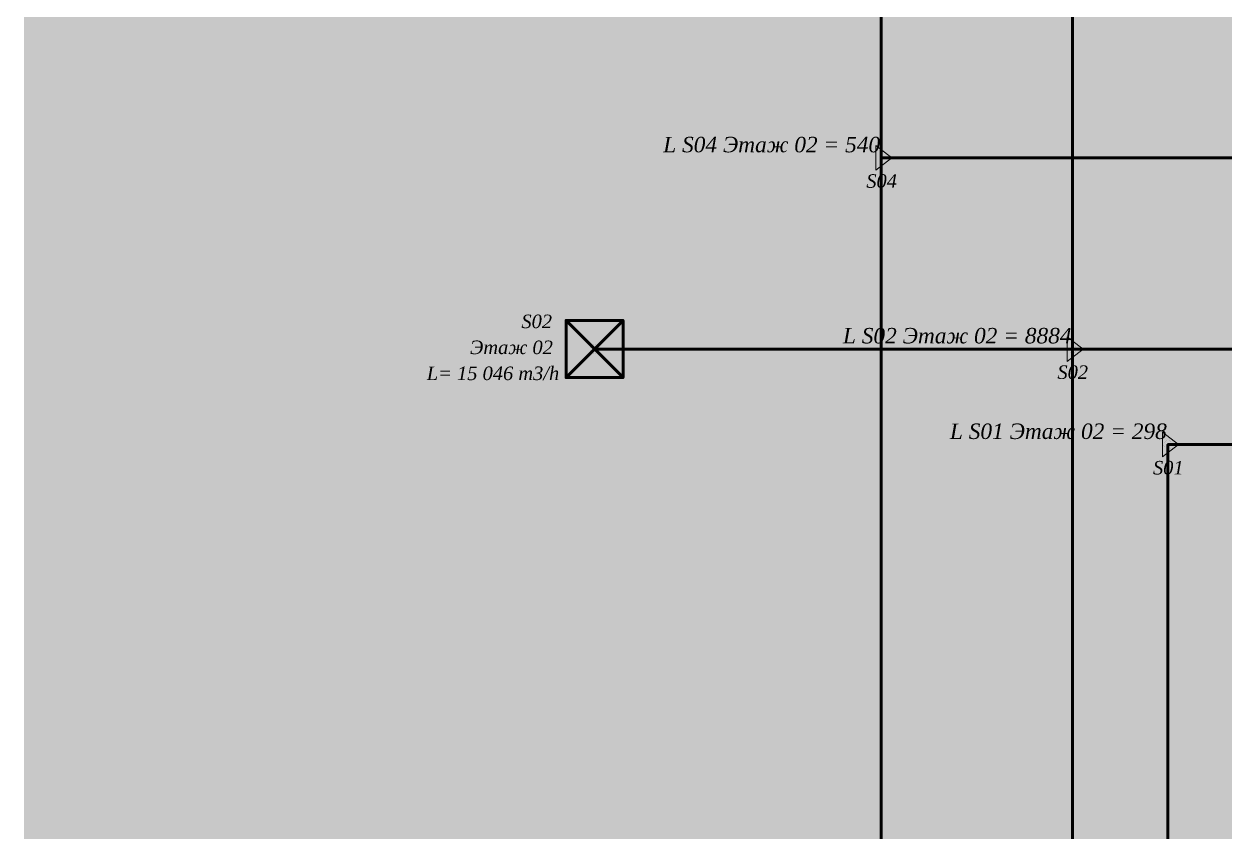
# Model space of a CAD drawing. Header units: inches. Extents: x 2.1 to 38.5, y 13.5 to 49.9.
# Drawn here: x 2.08 to 10.85, y 25.66 to 31.56 of the extents above; entities that cross this region are included whole.
import ezdxf

# ---------------------------------------------------------------- set-up
doc = ezdxf.new("R2010")
doc.units = ezdxf.units.IN
doc.header["$MEASUREMENT"] = 0
doc.layers.add('PDF _Геометрия', color=7, linetype='Continuous')
doc.layers.add('PDF _Текст', color=7, linetype='Continuous')
doc.layers.add('PDF _Сплошная заливка', color=7, linetype='Continuous', true_color=0x00008b)
doc.styles.add('PDF Times New Roman Italic', font='timesi.ttf')

msp = doc.modelspace()

# ---------------------------------------------------------------- hatches: boundary and pattern name
at = {"layer": 'PDF _Сплошная заливка', "true_color": 0x4a0081, "transparency": 33554559}
h = msp.add_hatch(color=196, dxfattribs=at)
h.paths.add_polyline_path([(6.4567, 28.9817), (6.04, 29.3983)], flags=0)
h.paths.add_polyline_path([(6.4567, 29.3983), (6.04, 28.9817)], flags=0)
h.paths.add_polyline_path([(6.4567, 28.9817), (6.04, 28.9817), (6.04, 29.3983), (6.4567, 29.3983)], flags=0)
h = msp.add_hatch(color=196, dxfattribs=at)
h.paths.add_polyline_path([(6.4567, 28.9817), (6.04, 29.3983)], flags=0)
h.paths.add_polyline_path([(6.4567, 29.3983), (6.04, 28.9817)], flags=0)
h.paths.add_polyline_path([(6.4567, 28.9817), (6.04, 28.9817), (6.04, 29.3983), (6.4567, 29.3983)], flags=0)
h = msp.add_hatch(color=196, dxfattribs=at)
h.paths.add_polyline_path([(6.4567, 28.9817), (6.04, 29.3983)], flags=0)
h.paths.add_polyline_path([(6.4567, 29.3983), (6.04, 28.9817)], flags=0)
h.paths.add_polyline_path([(6.4567, 28.9817), (6.04, 28.9817), (6.04, 29.3983), (6.4567, 29.3983)], flags=0)
h = msp.add_hatch(color=196, dxfattribs=at)
h.paths.add_polyline_path([(6.4567, 28.9817), (6.04, 29.3983)], flags=0)
h.paths.add_polyline_path([(6.4567, 29.3983), (6.04, 28.9817)], flags=0)
h.paths.add_polyline_path([(6.4567, 28.9817), (6.04, 28.9817), (6.04, 29.3983), (6.4567, 29.3983)], flags=0)
h = msp.add_hatch(color=196, dxfattribs=at)
h.paths.add_polyline_path([(6.4567, 28.9817), (6.04, 29.3983)], flags=0)
h.paths.add_polyline_path([(6.4567, 29.3983), (6.04, 28.9817)], flags=0)
h.paths.add_polyline_path([(6.4567, 28.9817), (6.04, 28.9817), (6.04, 29.3983), (6.4567, 29.3983)], flags=0)
h = msp.add_hatch(color=196, dxfattribs=at)
h.paths.add_polyline_path([(6.4567, 28.9817), (6.04, 29.3983)], flags=0)
h.paths.add_polyline_path([(6.4567, 29.3983), (6.04, 28.9817)], flags=0)
h.paths.add_polyline_path([(6.4567, 28.9817), (6.04, 28.9817), (6.04, 29.3983), (6.4567, 29.3983)], flags=0)
h = msp.add_hatch(color=196, dxfattribs=at)
h.paths.add_polyline_path([(6.4567, 28.9817), (6.04, 29.3983)], flags=0)
h.paths.add_polyline_path([(6.4567, 29.3983), (6.04, 28.9817)], flags=0)
h.paths.add_polyline_path([(6.4567, 28.9817), (6.04, 28.9817), (6.04, 29.3983), (6.4567, 29.3983)], flags=0)
h = msp.add_hatch(color=196, dxfattribs=at)
h.paths.add_polyline_path([(6.4567, 28.9817), (6.04, 29.3983)], flags=0)
h.paths.add_polyline_path([(6.4567, 29.3983), (6.04, 28.9817)], flags=0)
h.paths.add_polyline_path([(6.4567, 28.9817), (6.04, 28.9817), (6.04, 29.3983), (6.4567, 29.3983)], flags=0)
h = msp.add_hatch(color=196, dxfattribs=at)
h.paths.add_polyline_path([(6.4567, 28.9817), (6.04, 29.3983)], flags=0)
h.paths.add_polyline_path([(6.4567, 29.3983), (6.04, 28.9817)], flags=0)
h.paths.add_polyline_path([(6.4567, 28.9817), (6.04, 28.9817), (6.04, 29.3983), (6.4567, 29.3983)], flags=0)
h = msp.add_hatch(color=196, dxfattribs=at)
h.paths.add_polyline_path([(6.2772, 29.178, 0.099456), (6.2796, 29.19)], flags=0)
h.paths.add_polyline_path([(6.2704, 29.1679, 0.099456), (6.2772, 29.178)], flags=0)
h.paths.add_polyline_path([(6.2603, 29.1611, 0.099456), (6.2704, 29.1679)], flags=0)
h.paths.add_polyline_path([(6.2483, 29.1587, 0.099456), (6.2603, 29.1611)], flags=0)
h.paths.add_polyline_path([(6.2364, 29.1611, 0.099456), (6.2483, 29.1587)], flags=0)
h.paths.add_polyline_path([(6.2262, 29.1679, 0.099456), (6.2364, 29.1611)], flags=0)
h.paths.add_polyline_path([(6.2195, 29.178, 0.099456), (6.2262, 29.1679)], flags=0)
h.paths.add_polyline_path([(6.2171, 29.19, 0.099456), (6.2195, 29.178)], flags=0)
h.paths.add_polyline_path([(6.2195, 29.202, 0.099456), (6.2171, 29.19)], flags=0)
h.paths.add_polyline_path([(6.2262, 29.2121, 0.099456), (6.2195, 29.202)], flags=0)
h.paths.add_polyline_path([(6.2364, 29.2189, 0.099456), (6.2262, 29.2121)], flags=0)
h.paths.add_polyline_path([(6.2483, 29.2212, 0.099456), (6.2364, 29.2189)], flags=0)
h.paths.add_polyline_path([(6.2603, 29.2189, 0.099456), (6.2483, 29.2212)], flags=0)
h.paths.add_polyline_path([(6.2704, 29.2121, 0.099456), (6.2603, 29.2189)], flags=0)
h.paths.add_polyline_path([(6.2772, 29.202, 0.099456), (6.2704, 29.2121)], flags=0)
h.paths.add_polyline_path([(6.2796, 29.19, 0.099456), (6.2772, 29.202)], flags=0)
h = msp.add_hatch(color=196, dxfattribs=at)
h.paths.add_polyline_path([(6.2772, 29.178, 0.099456), (6.2796, 29.19)], flags=0)
h.paths.add_polyline_path([(6.2704, 29.1679, 0.099456), (6.2772, 29.178)], flags=0)
h.paths.add_polyline_path([(6.2603, 29.1611, 0.099456), (6.2704, 29.1679)], flags=0)
h.paths.add_polyline_path([(6.2483, 29.1587, 0.099456), (6.2603, 29.1611)], flags=0)
h.paths.add_polyline_path([(6.2364, 29.1611, 0.099456), (6.2483, 29.1587)], flags=0)
h.paths.add_polyline_path([(6.2262, 29.1679, 0.099456), (6.2364, 29.1611)], flags=0)
h.paths.add_polyline_path([(6.2195, 29.178, 0.099456), (6.2262, 29.1679)], flags=0)
h.paths.add_polyline_path([(6.2171, 29.19, 0.099456), (6.2195, 29.178)], flags=0)
h.paths.add_polyline_path([(6.2195, 29.202, 0.099456), (6.2171, 29.19)], flags=0)
h.paths.add_polyline_path([(6.2262, 29.2121, 0.099456), (6.2195, 29.202)], flags=0)
h.paths.add_polyline_path([(6.2364, 29.2189, 0.099456), (6.2262, 29.2121)], flags=0)
h.paths.add_polyline_path([(6.2483, 29.2212, 0.099456), (6.2364, 29.2189)], flags=0)
h.paths.add_polyline_path([(6.2603, 29.2189, 0.099456), (6.2483, 29.2212)], flags=0)
h.paths.add_polyline_path([(6.2704, 29.2121, 0.099456), (6.2603, 29.2189)], flags=0)
h.paths.add_polyline_path([(6.2772, 29.202, 0.099456), (6.2704, 29.2121)], flags=0)
h.paths.add_polyline_path([(6.2796, 29.19, 0.099456), (6.2772, 29.202)], flags=0)
h = msp.add_hatch(color=196, dxfattribs=at)
h.paths.add_polyline_path([(6.2772, 29.178, 0.099456), (6.2796, 29.19)], flags=0)
h.paths.add_polyline_path([(6.2704, 29.1679, 0.099456), (6.2772, 29.178)], flags=0)
h.paths.add_polyline_path([(6.2603, 29.1611, 0.099456), (6.2704, 29.1679)], flags=0)
h.paths.add_polyline_path([(6.2483, 29.1587, 0.099456), (6.2603, 29.1611)], flags=0)
h.paths.add_polyline_path([(6.2364, 29.1611, 0.099456), (6.2483, 29.1587)], flags=0)
h.paths.add_polyline_path([(6.2262, 29.1679, 0.099456), (6.2364, 29.1611)], flags=0)
h.paths.add_polyline_path([(6.2195, 29.178, 0.099456), (6.2262, 29.1679)], flags=0)
h.paths.add_polyline_path([(6.2171, 29.19, 0.099456), (6.2195, 29.178)], flags=0)
h.paths.add_polyline_path([(6.2195, 29.202, 0.099456), (6.2171, 29.19)], flags=0)
h.paths.add_polyline_path([(6.2262, 29.2121, 0.099456), (6.2195, 29.202)], flags=0)
h.paths.add_polyline_path([(6.2364, 29.2189, 0.099456), (6.2262, 29.2121)], flags=0)
h.paths.add_polyline_path([(6.2483, 29.2212, 0.099456), (6.2364, 29.2189)], flags=0)
h.paths.add_polyline_path([(6.2603, 29.2189, 0.099456), (6.2483, 29.2212)], flags=0)
h.paths.add_polyline_path([(6.2704, 29.2121, 0.099456), (6.2603, 29.2189)], flags=0)
h.paths.add_polyline_path([(6.2772, 29.202, 0.099456), (6.2704, 29.2121)], flags=0)
h.paths.add_polyline_path([(6.2796, 29.19, 0.099456), (6.2772, 29.202)], flags=0)
h = msp.add_hatch(color=196, dxfattribs=at)
h.paths.add_polyline_path([(6.2772, 29.178, 0.099456), (6.2796, 29.19)], flags=0)
h.paths.add_polyline_path([(6.2704, 29.1679, 0.099456), (6.2772, 29.178)], flags=0)
h.paths.add_polyline_path([(6.2603, 29.1611, 0.099456), (6.2704, 29.1679)], flags=0)
h.paths.add_polyline_path([(6.2483, 29.1587, 0.099456), (6.2603, 29.1611)], flags=0)
h.paths.add_polyline_path([(6.2364, 29.1611, 0.099456), (6.2483, 29.1587)], flags=0)
h.paths.add_polyline_path([(6.2262, 29.1679, 0.099456), (6.2364, 29.1611)], flags=0)
h.paths.add_polyline_path([(6.2195, 29.178, 0.099456), (6.2262, 29.1679)], flags=0)
h.paths.add_polyline_path([(6.2171, 29.19, 0.099456), (6.2195, 29.178)], flags=0)
h.paths.add_polyline_path([(6.2195, 29.202, 0.099456), (6.2171, 29.19)], flags=0)
h.paths.add_polyline_path([(6.2262, 29.2121, 0.099456), (6.2195, 29.202)], flags=0)
h.paths.add_polyline_path([(6.2364, 29.2189, 0.099456), (6.2262, 29.2121)], flags=0)
h.paths.add_polyline_path([(6.2483, 29.2212, 0.099456), (6.2364, 29.2189)], flags=0)
h.paths.add_polyline_path([(6.2603, 29.2189, 0.099456), (6.2483, 29.2212)], flags=0)
h.paths.add_polyline_path([(6.2704, 29.2121, 0.099456), (6.2603, 29.2189)], flags=0)
h.paths.add_polyline_path([(6.2772, 29.202, 0.099456), (6.2704, 29.2121)], flags=0)
h.paths.add_polyline_path([(6.2796, 29.19, 0.099456), (6.2772, 29.202)], flags=0)
h = msp.add_hatch(color=196, dxfattribs=at)
h.paths.add_polyline_path([(6.2772, 29.178, 0.099456), (6.2796, 29.19)], flags=0)
h.paths.add_polyline_path([(6.2704, 29.1679, 0.099456), (6.2772, 29.178)], flags=0)
h.paths.add_polyline_path([(6.2603, 29.1611, 0.099456), (6.2704, 29.1679)], flags=0)
h.paths.add_polyline_path([(6.2483, 29.1587, 0.099456), (6.2603, 29.1611)], flags=0)
h.paths.add_polyline_path([(6.2364, 29.1611, 0.099456), (6.2483, 29.1587)], flags=0)
h.paths.add_polyline_path([(6.2262, 29.1679, 0.099456), (6.2364, 29.1611)], flags=0)
h.paths.add_polyline_path([(6.2195, 29.178, 0.099456), (6.2262, 29.1679)], flags=0)
h.paths.add_polyline_path([(6.2171, 29.19, 0.099456), (6.2195, 29.178)], flags=0)
h.paths.add_polyline_path([(6.2195, 29.202, 0.099456), (6.2171, 29.19)], flags=0)
h.paths.add_polyline_path([(6.2262, 29.2121, 0.099456), (6.2195, 29.202)], flags=0)
h.paths.add_polyline_path([(6.2364, 29.2189, 0.099456), (6.2262, 29.2121)], flags=0)
h.paths.add_polyline_path([(6.2483, 29.2212, 0.099456), (6.2364, 29.2189)], flags=0)
h.paths.add_polyline_path([(6.2603, 29.2189, 0.099456), (6.2483, 29.2212)], flags=0)
h.paths.add_polyline_path([(6.2704, 29.2121, 0.099456), (6.2603, 29.2189)], flags=0)
h.paths.add_polyline_path([(6.2772, 29.202, 0.099456), (6.2704, 29.2121)], flags=0)
h.paths.add_polyline_path([(6.2796, 29.19, 0.099456), (6.2772, 29.202)], flags=0)
h = msp.add_hatch(color=196, dxfattribs=at)
h.paths.add_polyline_path([(6.2772, 29.178, 0.099456), (6.2796, 29.19)], flags=0)
h.paths.add_polyline_path([(6.2704, 29.1679, 0.099456), (6.2772, 29.178)], flags=0)
h.paths.add_polyline_path([(6.2603, 29.1611, 0.099456), (6.2704, 29.1679)], flags=0)
h.paths.add_polyline_path([(6.2483, 29.1587, 0.099456), (6.2603, 29.1611)], flags=0)
h.paths.add_polyline_path([(6.2364, 29.1611, 0.099456), (6.2483, 29.1587)], flags=0)
h.paths.add_polyline_path([(6.2262, 29.1679, 0.099456), (6.2364, 29.1611)], flags=0)
h.paths.add_polyline_path([(6.2195, 29.178, 0.099456), (6.2262, 29.1679)], flags=0)
h.paths.add_polyline_path([(6.2171, 29.19, 0.099456), (6.2195, 29.178)], flags=0)
h.paths.add_polyline_path([(6.2195, 29.202, 0.099456), (6.2171, 29.19)], flags=0)
h.paths.add_polyline_path([(6.2262, 29.2121, 0.099456), (6.2195, 29.202)], flags=0)
h.paths.add_polyline_path([(6.2364, 29.2189, 0.099456), (6.2262, 29.2121)], flags=0)
h.paths.add_polyline_path([(6.2483, 29.2212, 0.099456), (6.2364, 29.2189)], flags=0)
h.paths.add_polyline_path([(6.2603, 29.2189, 0.099456), (6.2483, 29.2212)], flags=0)
h.paths.add_polyline_path([(6.2704, 29.2121, 0.099456), (6.2603, 29.2189)], flags=0)
h.paths.add_polyline_path([(6.2772, 29.202, 0.099456), (6.2704, 29.2121)], flags=0)
h.paths.add_polyline_path([(6.2796, 29.19, 0.099456), (6.2772, 29.202)], flags=0)
h = msp.add_hatch(color=196, dxfattribs=at)
h.paths.add_polyline_path([(6.2772, 29.178, 0.099456), (6.2796, 29.19)], flags=0)
h.paths.add_polyline_path([(6.2704, 29.1679, 0.099456), (6.2772, 29.178)], flags=0)
h.paths.add_polyline_path([(6.2603, 29.1611, 0.099456), (6.2704, 29.1679)], flags=0)
h.paths.add_polyline_path([(6.2483, 29.1587, 0.099456), (6.2603, 29.1611)], flags=0)
h.paths.add_polyline_path([(6.2364, 29.1611, 0.099456), (6.2483, 29.1587)], flags=0)
h.paths.add_polyline_path([(6.2262, 29.1679, 0.099456), (6.2364, 29.1611)], flags=0)
h.paths.add_polyline_path([(6.2195, 29.178, 0.099456), (6.2262, 29.1679)], flags=0)
h.paths.add_polyline_path([(6.2171, 29.19, 0.099456), (6.2195, 29.178)], flags=0)
h.paths.add_polyline_path([(6.2195, 29.202, 0.099456), (6.2171, 29.19)], flags=0)
h.paths.add_polyline_path([(6.2262, 29.2121, 0.099456), (6.2195, 29.202)], flags=0)
h.paths.add_polyline_path([(6.2364, 29.2189, 0.099456), (6.2262, 29.2121)], flags=0)
h.paths.add_polyline_path([(6.2483, 29.2212, 0.099456), (6.2364, 29.2189)], flags=0)
h.paths.add_polyline_path([(6.2603, 29.2189, 0.099456), (6.2483, 29.2212)], flags=0)
h.paths.add_polyline_path([(6.2704, 29.2121, 0.099456), (6.2603, 29.2189)], flags=0)
h.paths.add_polyline_path([(6.2772, 29.202, 0.099456), (6.2704, 29.2121)], flags=0)
h.paths.add_polyline_path([(6.2796, 29.19, 0.099456), (6.2772, 29.202)], flags=0)
h = msp.add_hatch(color=196, dxfattribs=at)
h.paths.add_polyline_path([(6.2772, 29.178, 0.099456), (6.2796, 29.19)], flags=0)
h.paths.add_polyline_path([(6.2704, 29.1679, 0.099456), (6.2772, 29.178)], flags=0)
h.paths.add_polyline_path([(6.2603, 29.1611, 0.099456), (6.2704, 29.1679)], flags=0)
h.paths.add_polyline_path([(6.2483, 29.1587, 0.099456), (6.2603, 29.1611)], flags=0)
h.paths.add_polyline_path([(6.2364, 29.1611, 0.099456), (6.2483, 29.1587)], flags=0)
h.paths.add_polyline_path([(6.2262, 29.1679, 0.099456), (6.2364, 29.1611)], flags=0)
h.paths.add_polyline_path([(6.2195, 29.178, 0.099456), (6.2262, 29.1679)], flags=0)
h.paths.add_polyline_path([(6.2171, 29.19, 0.099456), (6.2195, 29.178)], flags=0)
h.paths.add_polyline_path([(6.2195, 29.202, 0.099456), (6.2171, 29.19)], flags=0)
h.paths.add_polyline_path([(6.2262, 29.2121, 0.099456), (6.2195, 29.202)], flags=0)
h.paths.add_polyline_path([(6.2364, 29.2189, 0.099456), (6.2262, 29.2121)], flags=0)
h.paths.add_polyline_path([(6.2483, 29.2212, 0.099456), (6.2364, 29.2189)], flags=0)
h.paths.add_polyline_path([(6.2603, 29.2189, 0.099456), (6.2483, 29.2212)], flags=0)
h.paths.add_polyline_path([(6.2704, 29.2121, 0.099456), (6.2603, 29.2189)], flags=0)
h.paths.add_polyline_path([(6.2772, 29.202, 0.099456), (6.2704, 29.2121)], flags=0)
h.paths.add_polyline_path([(6.2796, 29.19, 0.099456), (6.2772, 29.202)], flags=0)
h = msp.add_hatch(color=196, dxfattribs=at)
h.paths.add_polyline_path([(6.2772, 29.178, 0.099456), (6.2796, 29.19)], flags=0)
h.paths.add_polyline_path([(6.2704, 29.1679, 0.099456), (6.2772, 29.178)], flags=0)
h.paths.add_polyline_path([(6.2603, 29.1611, 0.099456), (6.2704, 29.1679)], flags=0)
h.paths.add_polyline_path([(6.2483, 29.1587, 0.099456), (6.2603, 29.1611)], flags=0)
h.paths.add_polyline_path([(6.2364, 29.1611, 0.099456), (6.2483, 29.1587)], flags=0)
h.paths.add_polyline_path([(6.2262, 29.1679, 0.099456), (6.2364, 29.1611)], flags=0)
h.paths.add_polyline_path([(6.2195, 29.178, 0.099456), (6.2262, 29.1679)], flags=0)
h.paths.add_polyline_path([(6.2171, 29.19, 0.099456), (6.2195, 29.178)], flags=0)
h.paths.add_polyline_path([(6.2195, 29.202, 0.099456), (6.2171, 29.19)], flags=0)
h.paths.add_polyline_path([(6.2262, 29.2121, 0.099456), (6.2195, 29.202)], flags=0)
h.paths.add_polyline_path([(6.2364, 29.2189, 0.099456), (6.2262, 29.2121)], flags=0)
h.paths.add_polyline_path([(6.2483, 29.2212, 0.099456), (6.2364, 29.2189)], flags=0)
h.paths.add_polyline_path([(6.2603, 29.2189, 0.099456), (6.2483, 29.2212)], flags=0)
h.paths.add_polyline_path([(6.2704, 29.2121, 0.099456), (6.2603, 29.2189)], flags=0)
h.paths.add_polyline_path([(6.2772, 29.202, 0.099456), (6.2704, 29.2121)], flags=0)
h.paths.add_polyline_path([(6.2796, 29.19, 0.099456), (6.2772, 29.202)], flags=0)
h = msp.add_hatch(color=196, dxfattribs=at)
h.paths.add_polyline_path([(9.7652, 29.178, 0.099456), (9.7676, 29.19)], flags=0)
h.paths.add_polyline_path([(9.7585, 29.1679, 0.099456), (9.7652, 29.178)], flags=0)
h.paths.add_polyline_path([(9.7483, 29.1611, 0.099456), (9.7585, 29.1679)], flags=0)
h.paths.add_polyline_path([(9.7364, 29.1587, 0.099456), (9.7483, 29.1611)], flags=0)
h.paths.add_polyline_path([(9.7244, 29.1611, 0.099456), (9.7364, 29.1587)], flags=0)
h.paths.add_polyline_path([(9.7143, 29.1679, 0.099456), (9.7244, 29.1611)], flags=0)
h.paths.add_polyline_path([(9.7075, 29.178, 0.099456), (9.7143, 29.1679)], flags=0)
h.paths.add_polyline_path([(9.7051, 29.19, 0.099456), (9.7075, 29.178)], flags=0)
h.paths.add_polyline_path([(9.7075, 29.202, 0.099456), (9.7051, 29.19)], flags=0)
h.paths.add_polyline_path([(9.7143, 29.2121, 0.099456), (9.7075, 29.202)], flags=0)
h.paths.add_polyline_path([(9.7244, 29.2189, 0.099456), (9.7143, 29.2121)], flags=0)
h.paths.add_polyline_path([(9.7364, 29.2212, 0.099456), (9.7244, 29.2189)], flags=0)
h.paths.add_polyline_path([(9.7483, 29.2189, 0.099456), (9.7364, 29.2212)], flags=0)
h.paths.add_polyline_path([(9.7585, 29.2121, 0.099456), (9.7483, 29.2189)], flags=0)
h.paths.add_polyline_path([(9.7652, 29.202, 0.099456), (9.7585, 29.2121)], flags=0)
h.paths.add_polyline_path([(9.7676, 29.19, 0.099456), (9.7652, 29.202)], flags=0)
h = msp.add_hatch(color=196, dxfattribs=at)
h.paths.add_polyline_path([(9.7652, 29.178, 0.099456), (9.7676, 29.19)], flags=0)
h.paths.add_polyline_path([(9.7585, 29.1679, 0.099456), (9.7652, 29.178)], flags=0)
h.paths.add_polyline_path([(9.7483, 29.1611, 0.099456), (9.7585, 29.1679)], flags=0)
h.paths.add_polyline_path([(9.7364, 29.1587, 0.099456), (9.7483, 29.1611)], flags=0)
h.paths.add_polyline_path([(9.7244, 29.1611, 0.099456), (9.7364, 29.1587)], flags=0)
h.paths.add_polyline_path([(9.7143, 29.1679, 0.099456), (9.7244, 29.1611)], flags=0)
h.paths.add_polyline_path([(9.7075, 29.178, 0.099456), (9.7143, 29.1679)], flags=0)
h.paths.add_polyline_path([(9.7051, 29.19, 0.099456), (9.7075, 29.178)], flags=0)
h.paths.add_polyline_path([(9.7075, 29.202, 0.099456), (9.7051, 29.19)], flags=0)
h.paths.add_polyline_path([(9.7143, 29.2121, 0.099456), (9.7075, 29.202)], flags=0)
h.paths.add_polyline_path([(9.7244, 29.2189, 0.099456), (9.7143, 29.2121)], flags=0)
h.paths.add_polyline_path([(9.7364, 29.2212, 0.099456), (9.7244, 29.2189)], flags=0)
h.paths.add_polyline_path([(9.7483, 29.2189, 0.099456), (9.7364, 29.2212)], flags=0)
h.paths.add_polyline_path([(9.7585, 29.2121, 0.099456), (9.7483, 29.2189)], flags=0)
h.paths.add_polyline_path([(9.7652, 29.202, 0.099456), (9.7585, 29.2121)], flags=0)
h.paths.add_polyline_path([(9.7676, 29.19, 0.099456), (9.7652, 29.202)], flags=0)
h = msp.add_hatch(color=196, dxfattribs=at)
h.paths.add_polyline_path([(9.7652, 29.178, 0.099456), (9.7676, 29.19)], flags=0)
h.paths.add_polyline_path([(9.7585, 29.1679, 0.099456), (9.7652, 29.178)], flags=0)
h.paths.add_polyline_path([(9.7483, 29.1611, 0.099456), (9.7585, 29.1679)], flags=0)
h.paths.add_polyline_path([(9.7364, 29.1587, 0.099456), (9.7483, 29.1611)], flags=0)
h.paths.add_polyline_path([(9.7244, 29.1611, 0.099456), (9.7364, 29.1587)], flags=0)
h.paths.add_polyline_path([(9.7143, 29.1679, 0.099456), (9.7244, 29.1611)], flags=0)
h.paths.add_polyline_path([(9.7075, 29.178, 0.099456), (9.7143, 29.1679)], flags=0)
h.paths.add_polyline_path([(9.7051, 29.19, 0.099456), (9.7075, 29.178)], flags=0)
h.paths.add_polyline_path([(9.7075, 29.202, 0.099456), (9.7051, 29.19)], flags=0)
h.paths.add_polyline_path([(9.7143, 29.2121, 0.099456), (9.7075, 29.202)], flags=0)
h.paths.add_polyline_path([(9.7244, 29.2189, 0.099456), (9.7143, 29.2121)], flags=0)
h.paths.add_polyline_path([(9.7364, 29.2212, 0.099456), (9.7244, 29.2189)], flags=0)
h.paths.add_polyline_path([(9.7483, 29.2189, 0.099456), (9.7364, 29.2212)], flags=0)
h.paths.add_polyline_path([(9.7585, 29.2121, 0.099456), (9.7483, 29.2189)], flags=0)
h.paths.add_polyline_path([(9.7652, 29.202, 0.099456), (9.7585, 29.2121)], flags=0)
h.paths.add_polyline_path([(9.7676, 29.19, 0.099456), (9.7652, 29.202)], flags=0)
h = msp.add_hatch(color=196, dxfattribs=at)
h.paths.add_polyline_path([(9.7652, 29.178, 0.099456), (9.7676, 29.19)], flags=0)
h.paths.add_polyline_path([(9.7585, 29.1679, 0.099456), (9.7652, 29.178)], flags=0)
h.paths.add_polyline_path([(9.7483, 29.1611, 0.099456), (9.7585, 29.1679)], flags=0)
h.paths.add_polyline_path([(9.7364, 29.1587, 0.099456), (9.7483, 29.1611)], flags=0)
h.paths.add_polyline_path([(9.7244, 29.1611, 0.099456), (9.7364, 29.1587)], flags=0)
h.paths.add_polyline_path([(9.7143, 29.1679, 0.099456), (9.7244, 29.1611)], flags=0)
h.paths.add_polyline_path([(9.7075, 29.178, 0.099456), (9.7143, 29.1679)], flags=0)
h.paths.add_polyline_path([(9.7051, 29.19, 0.099456), (9.7075, 29.178)], flags=0)
h.paths.add_polyline_path([(9.7075, 29.202, 0.099456), (9.7051, 29.19)], flags=0)
h.paths.add_polyline_path([(9.7143, 29.2121, 0.099456), (9.7075, 29.202)], flags=0)
h.paths.add_polyline_path([(9.7244, 29.2189, 0.099456), (9.7143, 29.2121)], flags=0)
h.paths.add_polyline_path([(9.7364, 29.2212, 0.099456), (9.7244, 29.2189)], flags=0)
h.paths.add_polyline_path([(9.7483, 29.2189, 0.099456), (9.7364, 29.2212)], flags=0)
h.paths.add_polyline_path([(9.7585, 29.2121, 0.099456), (9.7483, 29.2189)], flags=0)
h.paths.add_polyline_path([(9.7652, 29.202, 0.099456), (9.7585, 29.2121)], flags=0)
h.paths.add_polyline_path([(9.7676, 29.19, 0.099456), (9.7652, 29.202)], flags=0)
h = msp.add_hatch(color=196, dxfattribs=at)
h.paths.add_polyline_path([(9.7652, 29.178, 0.099456), (9.7676, 29.19)], flags=0)
h.paths.add_polyline_path([(9.7585, 29.1679, 0.099456), (9.7652, 29.178)], flags=0)
h.paths.add_polyline_path([(9.7483, 29.1611, 0.099456), (9.7585, 29.1679)], flags=0)
h.paths.add_polyline_path([(9.7364, 29.1587, 0.099456), (9.7483, 29.1611)], flags=0)
h.paths.add_polyline_path([(9.7244, 29.1611, 0.099456), (9.7364, 29.1587)], flags=0)
h.paths.add_polyline_path([(9.7143, 29.1679, 0.099456), (9.7244, 29.1611)], flags=0)
h.paths.add_polyline_path([(9.7075, 29.178, 0.099456), (9.7143, 29.1679)], flags=0)
h.paths.add_polyline_path([(9.7051, 29.19, 0.099456), (9.7075, 29.178)], flags=0)
h.paths.add_polyline_path([(9.7075, 29.202, 0.099456), (9.7051, 29.19)], flags=0)
h.paths.add_polyline_path([(9.7143, 29.2121, 0.099456), (9.7075, 29.202)], flags=0)
h.paths.add_polyline_path([(9.7244, 29.2189, 0.099456), (9.7143, 29.2121)], flags=0)
h.paths.add_polyline_path([(9.7364, 29.2212, 0.099456), (9.7244, 29.2189)], flags=0)
h.paths.add_polyline_path([(9.7483, 29.2189, 0.099456), (9.7364, 29.2212)], flags=0)
h.paths.add_polyline_path([(9.7585, 29.2121, 0.099456), (9.7483, 29.2189)], flags=0)
h.paths.add_polyline_path([(9.7652, 29.202, 0.099456), (9.7585, 29.2121)], flags=0)
h.paths.add_polyline_path([(9.7676, 29.19, 0.099456), (9.7652, 29.202)], flags=0)
h = msp.add_hatch(color=196, dxfattribs=at)
h.paths.add_polyline_path([(9.7652, 29.178, 0.099456), (9.7676, 29.19)], flags=0)
h.paths.add_polyline_path([(9.7585, 29.1679, 0.099456), (9.7652, 29.178)], flags=0)
h.paths.add_polyline_path([(9.7483, 29.1611, 0.099456), (9.7585, 29.1679)], flags=0)
h.paths.add_polyline_path([(9.7364, 29.1587, 0.099456), (9.7483, 29.1611)], flags=0)
h.paths.add_polyline_path([(9.7244, 29.1611, 0.099456), (9.7364, 29.1587)], flags=0)
h.paths.add_polyline_path([(9.7143, 29.1679, 0.099456), (9.7244, 29.1611)], flags=0)
h.paths.add_polyline_path([(9.7075, 29.178, 0.099456), (9.7143, 29.1679)], flags=0)
h.paths.add_polyline_path([(9.7051, 29.19, 0.099456), (9.7075, 29.178)], flags=0)
h.paths.add_polyline_path([(9.7075, 29.202, 0.099456), (9.7051, 29.19)], flags=0)
h.paths.add_polyline_path([(9.7143, 29.2121, 0.099456), (9.7075, 29.202)], flags=0)
h.paths.add_polyline_path([(9.7244, 29.2189, 0.099456), (9.7143, 29.2121)], flags=0)
h.paths.add_polyline_path([(9.7364, 29.2212, 0.099456), (9.7244, 29.2189)], flags=0)
h.paths.add_polyline_path([(9.7483, 29.2189, 0.099456), (9.7364, 29.2212)], flags=0)
h.paths.add_polyline_path([(9.7585, 29.2121, 0.099456), (9.7483, 29.2189)], flags=0)
h.paths.add_polyline_path([(9.7652, 29.202, 0.099456), (9.7585, 29.2121)], flags=0)
h.paths.add_polyline_path([(9.7676, 29.19, 0.099456), (9.7652, 29.202)], flags=0)
h = msp.add_hatch(color=196, dxfattribs=at)
h.paths.add_polyline_path([(9.7652, 29.178, 0.099456), (9.7676, 29.19)], flags=0)
h.paths.add_polyline_path([(9.7585, 29.1679, 0.099456), (9.7652, 29.178)], flags=0)
h.paths.add_polyline_path([(9.7483, 29.1611, 0.099456), (9.7585, 29.1679)], flags=0)
h.paths.add_polyline_path([(9.7364, 29.1587, 0.099456), (9.7483, 29.1611)], flags=0)
h.paths.add_polyline_path([(9.7244, 29.1611, 0.099456), (9.7364, 29.1587)], flags=0)
h.paths.add_polyline_path([(9.7143, 29.1679, 0.099456), (9.7244, 29.1611)], flags=0)
h.paths.add_polyline_path([(9.7075, 29.178, 0.099456), (9.7143, 29.1679)], flags=0)
h.paths.add_polyline_path([(9.7051, 29.19, 0.099456), (9.7075, 29.178)], flags=0)
h.paths.add_polyline_path([(9.7075, 29.202, 0.099456), (9.7051, 29.19)], flags=0)
h.paths.add_polyline_path([(9.7143, 29.2121, 0.099456), (9.7075, 29.202)], flags=0)
h.paths.add_polyline_path([(9.7244, 29.2189, 0.099456), (9.7143, 29.2121)], flags=0)
h.paths.add_polyline_path([(9.7364, 29.2212, 0.099456), (9.7244, 29.2189)], flags=0)
h.paths.add_polyline_path([(9.7483, 29.2189, 0.099456), (9.7364, 29.2212)], flags=0)
h.paths.add_polyline_path([(9.7585, 29.2121, 0.099456), (9.7483, 29.2189)], flags=0)
h.paths.add_polyline_path([(9.7652, 29.202, 0.099456), (9.7585, 29.2121)], flags=0)
h.paths.add_polyline_path([(9.7676, 29.19, 0.099456), (9.7652, 29.202)], flags=0)
h = msp.add_hatch(color=196, dxfattribs=at)
h.paths.add_polyline_path([(9.7652, 29.178, 0.099456), (9.7676, 29.19)], flags=0)
h.paths.add_polyline_path([(9.7585, 29.1679, 0.099456), (9.7652, 29.178)], flags=0)
h.paths.add_polyline_path([(9.7483, 29.1611, 0.099456), (9.7585, 29.1679)], flags=0)
h.paths.add_polyline_path([(9.7364, 29.1587, 0.099456), (9.7483, 29.1611)], flags=0)
h.paths.add_polyline_path([(9.7244, 29.1611, 0.099456), (9.7364, 29.1587)], flags=0)
h.paths.add_polyline_path([(9.7143, 29.1679, 0.099456), (9.7244, 29.1611)], flags=0)
h.paths.add_polyline_path([(9.7075, 29.178, 0.099456), (9.7143, 29.1679)], flags=0)
h.paths.add_polyline_path([(9.7051, 29.19, 0.099456), (9.7075, 29.178)], flags=0)
h.paths.add_polyline_path([(9.7075, 29.202, 0.099456), (9.7051, 29.19)], flags=0)
h.paths.add_polyline_path([(9.7143, 29.2121, 0.099456), (9.7075, 29.202)], flags=0)
h.paths.add_polyline_path([(9.7244, 29.2189, 0.099456), (9.7143, 29.2121)], flags=0)
h.paths.add_polyline_path([(9.7364, 29.2212, 0.099456), (9.7244, 29.2189)], flags=0)
h.paths.add_polyline_path([(9.7483, 29.2189, 0.099456), (9.7364, 29.2212)], flags=0)
h.paths.add_polyline_path([(9.7585, 29.2121, 0.099456), (9.7483, 29.2189)], flags=0)
h.paths.add_polyline_path([(9.7652, 29.202, 0.099456), (9.7585, 29.2121)], flags=0)
h.paths.add_polyline_path([(9.7676, 29.19, 0.099456), (9.7652, 29.202)], flags=0)
h = msp.add_hatch(color=196, dxfattribs=at)
h.paths.add_polyline_path([(9.7652, 29.178, 0.099456), (9.7676, 29.19)], flags=0)
h.paths.add_polyline_path([(9.7585, 29.1679, 0.099456), (9.7652, 29.178)], flags=0)
h.paths.add_polyline_path([(9.7483, 29.1611, 0.099456), (9.7585, 29.1679)], flags=0)
h.paths.add_polyline_path([(9.7364, 29.1587, 0.099456), (9.7483, 29.1611)], flags=0)
h.paths.add_polyline_path([(9.7244, 29.1611, 0.099456), (9.7364, 29.1587)], flags=0)
h.paths.add_polyline_path([(9.7143, 29.1679, 0.099456), (9.7244, 29.1611)], flags=0)
h.paths.add_polyline_path([(9.7075, 29.178, 0.099456), (9.7143, 29.1679)], flags=0)
h.paths.add_polyline_path([(9.7051, 29.19, 0.099456), (9.7075, 29.178)], flags=0)
h.paths.add_polyline_path([(9.7075, 29.202, 0.099456), (9.7051, 29.19)], flags=0)
h.paths.add_polyline_path([(9.7143, 29.2121, 0.099456), (9.7075, 29.202)], flags=0)
h.paths.add_polyline_path([(9.7244, 29.2189, 0.099456), (9.7143, 29.2121)], flags=0)
h.paths.add_polyline_path([(9.7364, 29.2212, 0.099456), (9.7244, 29.2189)], flags=0)
h.paths.add_polyline_path([(9.7483, 29.2189, 0.099456), (9.7364, 29.2212)], flags=0)
h.paths.add_polyline_path([(9.7585, 29.2121, 0.099456), (9.7483, 29.2189)], flags=0)
h.paths.add_polyline_path([(9.7652, 29.202, 0.099456), (9.7585, 29.2121)], flags=0)
h.paths.add_polyline_path([(9.7676, 29.19, 0.099456), (9.7652, 29.202)], flags=0)
at = {"layer": 'PDF _Сплошная заливка', "true_color": 0xffa500, "transparency": 33554559}
h = msp.add_hatch(color=40, dxfattribs=at)
h.paths.add_polyline_path([(10.4628, 28.4804, 0.099456), (10.4652, 28.4924)], flags=0)
h.paths.add_polyline_path([(10.4561, 28.4703, 0.099456), (10.4628, 28.4804)], flags=0)
h.paths.add_polyline_path([(10.4459, 28.4635, 0.099456), (10.4561, 28.4703)], flags=0)
h.paths.add_polyline_path([(10.434, 28.4611, 0.099456), (10.4459, 28.4635)], flags=0)
h.paths.add_polyline_path([(10.422, 28.4635, 0.099456), (10.434, 28.4611)], flags=0)
h.paths.add_polyline_path([(10.4119, 28.4703, 0.099456), (10.422, 28.4635)], flags=0)
h.paths.add_polyline_path([(10.4051, 28.4804, 0.099456), (10.4119, 28.4703)], flags=0)
h.paths.add_polyline_path([(10.4027, 28.4924, 0.099456), (10.4051, 28.4804)], flags=0)
h.paths.add_polyline_path([(10.4051, 28.5044, 0.099456), (10.4027, 28.4924)], flags=0)
h.paths.add_polyline_path([(10.4119, 28.5145, 0.099456), (10.4051, 28.5044)], flags=0)
h.paths.add_polyline_path([(10.422, 28.5213, 0.099456), (10.4119, 28.5145)], flags=0)
h.paths.add_polyline_path([(10.434, 28.5236, 0.099456), (10.422, 28.5213)], flags=0)
h.paths.add_polyline_path([(10.4459, 28.5213, 0.099456), (10.434, 28.5236)], flags=0)
h.paths.add_polyline_path([(10.4561, 28.5145, 0.099456), (10.4459, 28.5213)], flags=0)
h.paths.add_polyline_path([(10.4628, 28.5044, 0.099456), (10.4561, 28.5145)], flags=0)
h.paths.add_polyline_path([(10.4652, 28.4924, 0.099456), (10.4628, 28.5044)], flags=0)

# ---------------------------------------------------------------- linework, layer by layer
at = {"layer": 'PDF _Геометрия', "color": 176, "lineweight": 53, "true_color": 0x00008b}
for points in [[(11.7419, 43.4908), (11.7419, 46.2811), (8.3411, 46.2811), (4.8531, 46.2811), (8.3411, 46.2811), (4.8531, 46.2811), (8.3411, 46.2811), (4.8531, 46.2811), (8.3411, 46.2811), (4.8531, 46.2811), (8.3411, 46.2811), (4.8531, 46.2811), (8.3411, 46.2811), (8.3411, 22.7373), (23.9499, 22.7373), (23.9499, 19.9469)], [(23.9499, 27.7949), (23.9499, 30.5852), (8.3411, 30.5852), (25.1706, 30.5852), (25.1706, 27.7949)]]:
    msp.add_lwpolyline(points, dxfattribs=at)
at = {"layer": 'PDF _Геометрия', "color": 196, "lineweight": 53, "true_color": 0x4a0081}
for points in [[(17.8459, 35.6428), (17.8459, 37.038), (9.7364, 37.038), (9.7364, 21.3421), (12.9627, 21.3421), (12.9627, 19.9469)], [(11.7419, 27.7949), (11.7419, 29.19), (9.7364, 29.19), (6.2483, 29.19), (9.7364, 29.19), (6.2483, 29.19), (9.7364, 29.19), (6.2483, 29.19), (9.7364, 29.19), (6.2483, 29.19), (9.7364, 29.19), (6.2483, 29.19)], [(12.9627, 27.7949), (12.9627, 29.19), (9.7364, 29.19), (14.1835, 29.19), (14.1835, 27.7949)], [(16.6251, 27.7949), (16.6251, 29.19), (9.7364, 29.19), (17.8459, 29.19), (17.8459, 27.7949)], [(19.0667, 27.7949), (19.0667, 29.19), (9.7364, 29.19), (20.2875, 29.19), (20.2875, 27.7949)], [(21.5082, 27.7949), (21.5082, 29.19), (9.7364, 29.19), (22.7291, 29.19), (22.7291, 27.7949)]]:
    msp.add_lwpolyline(points, dxfattribs=at)
at = {"layer": 'PDF _Геометрия', "color": 250, "lineweight": 15, "true_color": 0x444444}
for points in [[(8.3021, 30.6754), (8.3021, 30.495), (8.4193, 30.5852)], [(8.3021, 30.6754), (8.3021, 30.495), (8.4193, 30.5852)], [(9.6973, 29.2802), (9.6973, 29.0998), (9.8145, 29.19)], [(9.6973, 29.2802), (9.6973, 29.0998), (9.8145, 29.19)], [(9.6973, 29.2802), (9.6973, 29.0998), (9.8145, 29.19)], [(9.6973, 29.2802), (9.6973, 29.0998), (9.8145, 29.19)], [(9.6973, 29.2802), (9.6973, 29.0998), (9.8145, 29.19)], [(9.6973, 29.2802), (9.6973, 29.0998), (9.8145, 29.19)], [(9.6973, 29.2802), (9.6973, 29.0998), (9.8145, 29.19)], [(9.6973, 29.2802), (9.6973, 29.0998), (9.8145, 29.19)], [(9.6973, 29.2802), (9.6973, 29.0998), (9.8145, 29.19)], [(10.3949, 28.5826), (10.3949, 28.4022), (10.5121, 28.4924)]]:
    msp.add_lwpolyline(points, close=True, dxfattribs=at)
at = {"layer": 'PDF _Геометрия', "lineweight": 53}
for points in [[(6.04, 29.3983), (6.4567, 28.9817)], [(6.04, 28.9817), (6.4567, 29.3983)], [(6.4567, 28.9817), (6.04, 28.9817), (6.04, 29.3983), (6.4567, 29.3983)], [(6.4567, 28.9817), (6.04, 28.9817), (6.04, 29.3983), (6.4567, 29.3983)], [(6.04, 29.3983), (6.4567, 28.9817)], [(6.04, 28.9817), (6.4567, 29.3983)], [(6.4567, 28.9817), (6.04, 28.9817), (6.04, 29.3983), (6.4567, 29.3983)], [(6.4567, 28.9817), (6.04, 28.9817), (6.04, 29.3983), (6.4567, 29.3983)], [(6.4567, 28.9817), (6.04, 28.9817), (6.04, 29.3983), (6.4567, 29.3983)], [(6.4567, 28.9817), (6.04, 28.9817), (6.04, 29.3983), (6.4567, 29.3983)], [(6.4567, 28.9817), (6.04, 28.9817), (6.04, 29.3983), (6.4567, 29.3983)], [(6.4567, 28.9817), (6.04, 28.9817), (6.04, 29.3983), (6.4567, 29.3983)], [(6.4567, 28.9817), (6.04, 28.9817), (6.04, 29.3983), (6.4567, 29.3983)]]:
    msp.add_lwpolyline(points, close=True, dxfattribs=at)
for points in [[(6.4567, 28.9817), (6.04, 29.3983)], [(6.4567, 29.3983), (6.04, 28.9817)], [(6.4567, 28.9817), (6.04, 29.3983)], [(6.4567, 29.3983), (6.04, 28.9817)], [(6.4567, 28.9817), (6.04, 29.3983)], [(6.4567, 29.3983), (6.04, 28.9817)], [(6.4567, 28.9817), (6.04, 29.3983)], [(6.4567, 29.3983), (6.04, 28.9817)], [(6.4567, 28.9817), (6.04, 29.3983)], [(6.4567, 29.3983), (6.04, 28.9817)]]:
    msp.add_lwpolyline(points, dxfattribs=at)
at = {"layer": 'PDF _Геометрия', "color": 40, "lineweight": 53, "true_color": 0xffa500}
msp.add_lwpolyline([(15.4043, 27.7949), (15.4043, 28.4924), (10.434, 28.4924), (10.434, 20.6445), (11.7419, 20.6445), (11.7419, 19.9469)], dxfattribs=at)
at = {"layer": 'PDF _Сплошная заливка', "color": 7, "lineweight": 25, "true_color": 0xffffff, "transparency": 33554559}
msp.add_solid([(2.0833, 49.9167), (38.5417, 49.9167), (2.0833, 13.4583), (38.5417, 13.4583)], dxfattribs=at)
at = {"layer": 'PDF _Сплошная заливка', "lineweight": 25, "transparency": 33554559}
msp.add_solid([(8.3021, 30.6754), (8.3021, 30.495), (8.4193, 30.5852)], dxfattribs=at)
msp.add_solid([(8.3021, 30.6754), (8.3021, 30.495), (8.4193, 30.5852)], dxfattribs=at)
at = {"layer": 'PDF _Сплошная заливка', "color": 196, "lineweight": 25, "true_color": 0x4a0081, "transparency": 33554559}
msp.add_solid([(9.6973, 29.2802), (9.6973, 29.0998), (9.8145, 29.19)], dxfattribs=at)
msp.add_solid([(9.6973, 29.2802), (9.6973, 29.0998), (9.8145, 29.19)], dxfattribs=at)
msp.add_solid([(9.6973, 29.2802), (9.6973, 29.0998), (9.8145, 29.19)], dxfattribs=at)
msp.add_solid([(9.6973, 29.2802), (9.6973, 29.0998), (9.8145, 29.19)], dxfattribs=at)
msp.add_solid([(9.6973, 29.2802), (9.6973, 29.0998), (9.8145, 29.19)], dxfattribs=at)
msp.add_solid([(9.6973, 29.2802), (9.6973, 29.0998), (9.8145, 29.19)], dxfattribs=at)
msp.add_solid([(9.6973, 29.2802), (9.6973, 29.0998), (9.8145, 29.19)], dxfattribs=at)
msp.add_solid([(9.6973, 29.2802), (9.6973, 29.0998), (9.8145, 29.19)], dxfattribs=at)
msp.add_solid([(9.6973, 29.2802), (9.6973, 29.0998), (9.8145, 29.19)], dxfattribs=at)
at = {"layer": 'PDF _Сплошная заливка', "color": 40, "lineweight": 25, "true_color": 0xffa500, "transparency": 33554559}
msp.add_solid([(10.3949, 28.5826), (10.3949, 28.4022), (10.5121, 28.4924)], dxfattribs=at)

# ---------------------------------------------------------------- texts
at = {"layer": 'PDF _Текст', "color": 176, "true_color": 0x00008b, "attachment_point": 7, "style": 'PDF Times New Roman Italic'}
for s, insert, char_height in [('L S04 Этаж 02 = 540', (6.7494, 30.6244), 0.112874), ('S04', (8.2318, 30.3656), 0.09877)]:
    msp.add_mtext(s, dxfattribs=dict(at, insert=insert, char_height=char_height))
at = {"layer": 'PDF _Текст', "color": 149, "true_color": 0x293f5e, "attachment_point": 7, "style": 'PDF Times New Roman Italic'}
for s, insert, char_height in [('S02', (5.7141, 29.3409), 0.09877), ('S02', (5.7141, 29.3409), 0.09877), ('Этаж 02', (5.3386, 29.1513), 0.09877), ('Этаж 02', (5.3386, 29.1513), 0.09877), ('L= 15 046 m3/h', (5.0234, 28.9618), 0.098765), ('L= 15 046 m3/h', (5.0234, 28.9618), 0.098765)]:
    msp.add_mtext(s, dxfattribs=dict(at, insert=insert, char_height=char_height))
at = {"layer": 'PDF _Текст', "color": 196, "true_color": 0x4a0081, "attachment_point": 7, "style": 'PDF Times New Roman Italic'}
for s, insert, char_height in [('L S02 Этаж 02 = 8884', (8.0613, 29.2291), 0.112874), ('L S02 Этаж 02 = 8884', (8.0613, 29.2291), 0.112874), ('S02', (9.627, 28.9703), 0.09877), ('S02', (9.627, 28.9703), 0.09877)]:
    msp.add_mtext(s, dxfattribs=dict(at, insert=insert, char_height=char_height))
at = {"layer": 'PDF _Текст', "color": 40, "true_color": 0xffa500, "attachment_point": 7, "style": 'PDF Times New Roman Italic'}
for s, insert, char_height in [('L S01 Этаж 02 = 298', (8.8422, 28.5315), 0.112874), ('S01', (10.3246, 28.2727), 0.09877)]:
    msp.add_mtext(s, dxfattribs=dict(at, insert=insert, char_height=char_height))

doc.saveas('drawing.dxf')
